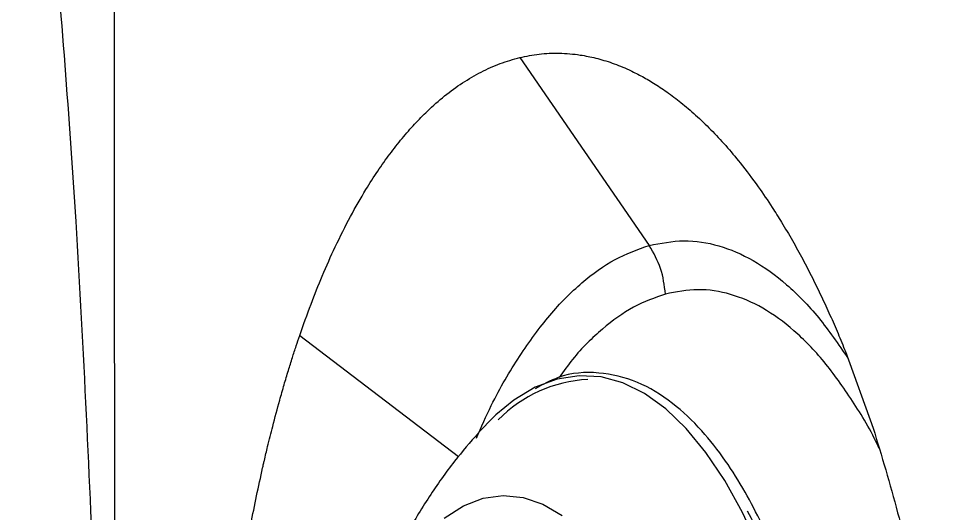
# Model space of a CAD drawing. Header units: inches. Extents: x 2 to 87, y 6 to 129.
# Drawn here: x 74.326 to 77.058, y 66.948 to 68.399 of the extents above; entities that cross this region are included whole.
import ezdxf

# ---------------------------------------------------------------- set-up
doc = ezdxf.new("R2010")
doc.units = ezdxf.units.IN
doc.header["$MEASUREMENT"] = 0
doc.layers.add('1', color=4, linetype='Continuous')

# ---------------------------------------------------------------- blocks, each defined once
blk = doc.blocks.new('2026 STRIDE')
at = {"layer": '1', "color": 3}
for p, q in [((73.4647, 47.1758), (73.8442, 46.6246)), ((72.8186, 46.3604), (73.2846, 46.0053)), ((74.4205, 46.3131), (74.5016, 46.0888))]:
    blk.add_line(p, q, dxfattribs=at)
at = {"layer": '1', "color": 3, "flags": 128}
for points in [[(74.1668, 45.7366), (74.1183, 45.8413), (74.0662, 45.9352), (74.011, 46.0176), (73.953, 46.0879), (73.8928, 46.1456), (73.8308, 46.1902), (73.7674, 46.2213), (73.7031, 46.2388), (73.6385, 46.2425), (73.574, 46.2324), (73.5101, 46.2085), (73.4473, 46.1711), (73.3942, 46.128)], [(73.3942, 46.128), (73.386, 46.1203), (73.3451, 46.0781)], [(73.2422, 45.8243), (73.299, 45.8605), (73.3569, 45.8829), (73.4155, 45.8913), (73.4741, 45.8856), (73.5322, 45.8659), (73.5892, 45.8323)]]:
    blk.add_lwpolyline(points, dxfattribs=at)
at = {"layer": '1', "color": 3}
blk.add_arc((73.6831, 45.8377), 0.3941, 92.7868, 135.6241, dxfattribs=at)
for points, knots in [([(71.9938, 48.5027), (72.0284, 48.2061), (72.0987, 47.605), (72.1408, 47.0009), (72.1622, 46.6948)], [0, 0, 0, 0, 0.493347, 1, 1, 1, 1]), ([(72.2772, 40.8478), (72.2772, 41.0887), (72.277, 41.566), (72.2768, 42.2861), (72.2766, 43.0011), (72.2764, 43.7133), (72.2762, 44.424), (72.276, 45.1346), (72.2758, 45.8466), (72.2756, 46.5614), (72.2754, 47.2811), (72.2753, 47.7581), (72.2752, 47.9989)], [0, 0, 0, 0, 0.10288, 0.203871, 0.303423, 0.402001, 0.500086, 0.598164, 0.696721, 0.796239, 0.897183, 1, 1, 1, 1]), ([(72.8186, 46.3604), (72.8296, 46.3914), (72.8508, 46.4515), (72.8857, 46.5381), (72.9241, 46.6245), (72.9669, 46.7094), (73.0087, 46.7827), (73.0475, 46.8431), (73.0829, 46.8931), (73.119, 46.9391), (73.1558, 46.9811), (73.1972, 47.0232), (73.2439, 47.0643), (73.2965, 47.1026), (73.3509, 47.1343), (73.407, 47.1597), (73.4454, 47.1704), (73.4647, 47.1758)], [0, 0, 0, 0, 0.0687134, 0.1333574, 0.2044273, 0.2829866, 0.3589402, 0.4146312, 0.469906, 0.5247648, 0.5792078, 0.6332351, 0.7045378, 0.7768859, 0.8502593, 0.9246375, 1, 1, 1, 1]), ([(73.4647, 47.1758), (73.4835, 47.1796), (73.5219, 47.1874), (73.5812, 47.1897), (73.6367, 47.185), (73.6884, 47.1746), (73.7362, 47.1603), (73.7803, 47.1424), (73.8208, 47.1222), (73.8579, 47.1008), (73.8971, 47.0749), (73.9383, 47.0438), (73.9814, 47.007), (74.0252, 46.9649), (74.0689, 46.918), (74.1154, 46.8626), (74.161, 46.8021), (74.2012, 46.7429), (74.2346, 46.6901), (74.2644, 46.6397), (74.2946, 46.5852), (74.3229, 46.5305), (74.3497, 46.4758), (74.3747, 46.4213), (74.3983, 46.3674), (74.4132, 46.3309), (74.4205, 46.3131)], [0, 0, 0, 0, 0.054909, 0.111832, 0.170736, 0.214466, 0.260215, 0.307958, 0.341597, 0.377623, 0.416014, 0.456747, 0.4998, 0.545146, 0.589981, 0.634691, 0.691665, 0.737015, 0.767778, 0.804542, 0.840092, 0.874439, 0.907594, 0.939567, 0.970366, 1, 1, 1, 1]), ([(72.1622, 46.6948), (72.1828, 46.3171), (72.2242, 45.5575), (72.2298, 44.7966), (72.2326, 44.414)], [0, 0, 0, 0, 0.497217, 1, 1, 1, 1]), ([(73.8442, 46.6246), (73.8782, 46.6311), (73.9463, 46.6442), (74.0488, 46.6277), (74.1499, 46.585), (74.2482, 46.5136), (74.3418, 46.4187), (74.3993, 46.3349), (74.4274, 46.2939)], [0, 0, 0, 0, 0.167814, 0.335627, 0.503439, 0.671251, 0.839064, 1, 1, 1, 1]), ([(73.3371, 46.059), (73.3515, 46.0918), (73.3908, 46.1809), (73.463, 46.3026), (73.5518, 46.4239), (73.6459, 46.5186), (73.7436, 46.589), (73.8107, 46.6127), (73.8442, 46.6246)], [0, 0, 0, 0, 0.104014, 0.283211, 0.462409, 0.641606, 0.820803, 1, 1, 1, 1]), ([(74.5186, 46.0301), (74.5185, 46.0303), (74.4949, 46.0831), (74.4413, 46.1702), (74.3584, 46.2876), (74.2698, 46.3784), (74.1778, 46.445), (74.0833, 46.485), (73.9875, 46.5004), (73.9238, 46.4882), (73.8919, 46.4821)], [0, 0, 0, 0, 0.000362, 0.143167, 0.285973, 0.428779, 0.571584, 0.714388, 0.857194, 1, 1, 1, 1]), ([(73.8919, 46.4821), (73.8606, 46.4711), (73.7978, 46.449), (73.7067, 46.3822), (73.6336, 46.3122), (73.5932, 46.2555), (73.5802, 46.2374)], [0, 0, 0, 0, 0.288163, 0.576326, 0.864489, 1, 1, 1, 1]), ([(72.6282, 45.5185), (72.6348, 45.5641), (72.6491, 45.6619), (72.676, 45.8137), (72.6981, 45.9197), (72.7113, 45.9778), (72.7129, 45.9851), (72.7174, 46.0043), (72.7261, 46.0411), (72.7409, 46.1004), (72.7571, 46.1609), (72.7726, 46.2152), (72.785, 46.2568), (72.7968, 46.2946), (72.8079, 46.3289), (72.8152, 46.3503), (72.8186, 46.3604)], [0, 0, 0, 0, 0.148181, 0.317916, 0.50976, 0.515825, 0.524438, 0.535603, 0.584455, 0.656485, 0.751946, 0.80965, 0.86334, 0.912981, 0.958544, 1, 1, 1, 1]), ([(74.3164, 45.4088), (74.3124, 45.4255), (74.2955, 45.4951), (74.2615, 45.5973), (74.218, 45.7131), (74.1738, 45.812), (74.1247, 45.9058), (74.0664, 45.9984), (73.9958, 46.0881), (73.9097, 46.169), (73.8078, 46.2301), (73.6946, 46.2563), (73.5938, 46.25), (73.5324, 46.2166), (73.51, 46.2044)], [0, 0, 0, 0, 0.026645, 0.110515, 0.179358, 0.241414, 0.309994, 0.38531, 0.470462, 0.569307, 0.681711, 0.802081, 0.927744, 1, 1, 1, 1]), ([(74.5016, 46.0888), (74.5264, 46.0073), (74.5752, 45.847), (74.6242, 45.6286), (74.6576, 45.4497), (74.6796, 45.3114), (74.6982, 45.1716), (74.7138, 45.0308), (74.7215, 44.936), (74.7253, 44.8887)], [0, 0, 0, 0, 0.22631, 0.445237, 0.557768, 0.669481, 0.780405, 0.890569, 1, 1, 1, 1]), ([(73.3431, 46.0749), (73.3193, 46.0475), (73.2675, 45.9876), (73.1966, 45.8867), (73.1273, 45.7724), (73.0639, 45.6473), (73.0065, 45.5115), (72.9563, 45.3665), (72.9141, 45.2152), (72.8808, 45.0604), (72.8602, 44.9434), (72.8529, 44.8777), (72.8515, 44.8649)], [0, 0, 0, 0, 0.083154, 0.18163, 0.284503, 0.39261, 0.506026, 0.623394, 0.741607, 0.858174, 0.972402, 1, 1, 1, 1]), ([(74.285, 43.3915), (74.3013, 43.4525), (74.3344, 43.5765), (74.3723, 43.7826), (74.3984, 43.986), (74.4135, 44.1809), (74.4199, 44.3629), (74.4187, 44.5469), (74.4097, 44.7309), (74.3931, 44.9117), (74.3691, 45.0861), (74.3382, 45.2523), (74.2975, 45.4237), (74.2451, 45.5938), (74.1885, 45.7405), (74.1485, 45.816), (74.1327, 45.8456)], [0, 0, 0, 0, 0.079688, 0.161847, 0.246318, 0.312349, 0.378388, 0.445824, 0.513267, 0.580703, 0.648147, 0.714178, 0.780216, 0.864681, 0.946841, 1, 1, 1, 1])]:
    blk.add_open_spline(points, degree=3, knots=knots, dxfattribs=at)
blk.add_open_spline([(73.8919, 46.4821), (73.8889, 46.5076), (73.8829, 46.5585), (73.8571, 46.6026), (73.8442, 46.6246)], degree=3, dxfattribs=at)

msp = doc.modelspace()

# ---------------------------------------------------------------- block references
msp.add_blockref('2026 STRIDE', (2.3326, 21.1096))

doc.saveas('drawing.dxf')
